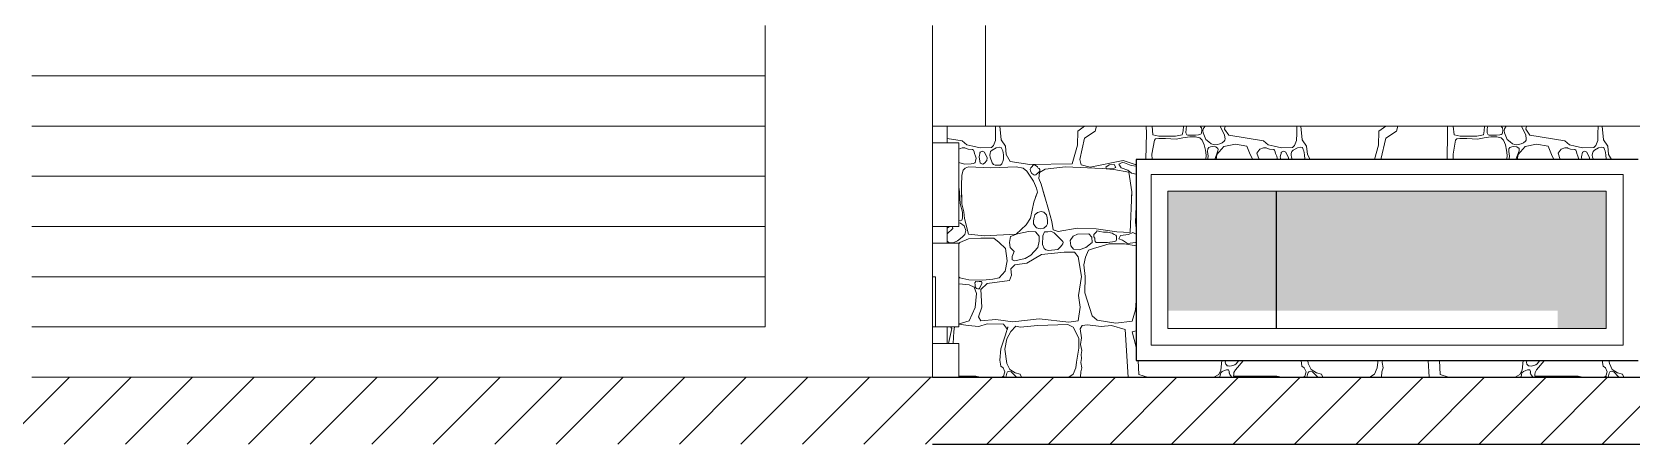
# Model space of a CAD drawing. Header units: feet. Extents: x -10410 to 374725, y -46422 to 88923.
# Drawn here: x 353113 to 357891, y -1250 to -19 of the extents above; entities that cross this region are included whole.
import ezdxf

# ---------------------------------------------------------------- set-up
doc = ezdxf.new("R2010")
doc.units = ezdxf.units.FT
doc.header["$MEASUREMENT"] = 0
for name, color, linetype, lineweight, true_color in [('2D - Общий_Ном._пера__118', 7, 'Continuous', 5, 0x573938), ('Конструктив - Стены Несущие_Ном._пера__161', 7, 'Continuous', 15, 0x6a6a6a), ('Конструктив - Стены Несущие_Ном._пера__87', 7, 'Continuous', 25, 0x6a6a6a), ('Местность - Рельеф_Ном._пера__93', 7, 'Continuous', 25, 0xa2a233)]:
    doc.layers.add(name, color=color, linetype=linetype, lineweight=lineweight, true_color=true_color)
for name, color, linetype, lineweight in [('Интерьер - Мебель_Ном._пера__7', 7, 'Continuous', 20), ('Конструктив - Перекрытия_Ном._пера__1', 7, 'Continuous', 20), ('Конструктив - Перекрытия_Ном._пера__7', 7, 'Continuous', 20), ('Конструктив - Стены Несущие_Ном._пера__120', 7, 'Continuous', 5)]:
    doc.layers.add(name, color=color, linetype=linetype, lineweight=lineweight)

# ---------------------------------------------------------------- blocks, each defined once
blk = doc.blocks.new('*X208')
at = {"layer": 'Конструктив - Стены Несущие_Ном._пера__161', "linetype": 'Continuous'}
for p, q in [((355991.3, -342.8), (355991.8, -322.6)), ((355991.8, -322.6), (355992, -300)), ((356004.2, -300), (356008.4, -341.1)), ((356236.3, -357.2), (356237.3, -315.3)), ((356237.3, -315.3), (356258, -300)), ((356289.8, -314.8), (356257.6, -336.3)), ((356293.5, -300), (356289.8, -314.8)), ((356441, -400), (356442.4, -321.7)), ((356442.4, -321.7), (356441.9, -300)), ((356459.4, -300), (356461.7, -326.2)), ((356461.7, -326.2), (356479.9, -330.3)), ((356479.9, -330.3), (356505.4, -330)), ((356505.4, -330), (356529.5, -329.9)), ((356529.5, -329.9), (356549.4, -326.2)), ((356549.4, -326.2), (356552.2, -314.2)), ((356572.2, -331.9), (356551.8, -334.7)), ((356552.2, -314.2), (356553.3, -300)), ((356561, -307.8), (356560.8, -319.9)), ((356560.8, -319.9), (356562.3, -324.1)), ((356562.4, -300), (356561, -307.8)), ((356562.3, -324.1), (356563.3, -326.5)), ((356563.3, -326.5), (356566.3, -327.1)), ((356566.3, -327.1), (356588.9, -327.1)), ((356589.2, -332.2), (356572.2, -331.9)), ((356588.9, -327.1), (356598.2, -326.3)), ((356602.4, -335.1), (356589.2, -332.2)), ((356598.2, -326.3), (356602.6, -325.2)), ((356602.6, -325.2), (356605.8, -322.8)), ((356604.1, -301.9), (356602.8, -300)), ((356606.9, -305), (356604.1, -301.9)), ((356605.8, -322.8), (356607, -320.8)), ((356607.8, -311), (356606.9, -305)), ((356607, -320.8), (356607.8, -311)), ((356612.6, -308.5), (356611.4, -314)), ((356611.4, -314), (356612.3, -320.6)), ((356612.3, -320.6), (356620.6, -339.8)), ((356617.9, -300.4), (356612.6, -308.5)), ((356619.1, -300), (356617.9, -300.4)), ((356676, -327.1), (356663.2, -300)), ((356677.7, -338), (356676, -327.1)), ((356678.2, -300), (356676.4, -309.1)), ((356676.4, -309.1), (356688.5, -326.9)), ((356688.5, -326.9), (356792.5, -344.6)), ((356891.3, -342.8), (356891.8, -322.6)), ((356891.8, -322.6), (356892, -300)), ((356904.2, -300), (356908.4, -341.1)), ((357136.3, -357.2), (357137.3, -315.3)), ((357137.3, -315.3), (357158, -300)), ((357189.8, -314.8), (357157.6, -336.3)), ((357193.5, -300), (357189.8, -314.8)), ((357341, -400), (357342.4, -321.7)), ((357342.4, -321.7), (357341.9, -300)), ((357359.4, -300), (357361.7, -326.2)), ((357361.7, -326.2), (357379.9, -330.3)), ((357379.9, -330.3), (357405.4, -330)), ((357405.4, -330), (357429.5, -329.9)), ((357429.5, -329.9), (357449.4, -326.2)), ((357449.4, -326.2), (357452.2, -314.2)), ((357472.2, -331.9), (357451.8, -334.7)), ((357452.2, -314.2), (357453.3, -300)), ((357461, -307.8), (357460.8, -319.9)), ((357460.8, -319.9), (357462.3, -324.1)), ((357462.4, -300), (357461, -307.8)), ((357462.3, -324.1), (357463.3, -326.5)), ((357463.3, -326.5), (357466.3, -327.1)), ((357466.3, -327.1), (357488.9, -327.1)), ((357489.2, -332.2), (357472.2, -331.9)), ((357488.9, -327.1), (357498.2, -326.3)), ((357502.4, -335.1), (357489.2, -332.2)), ((357498.2, -326.3), (357502.6, -325.2)), ((357502.6, -325.2), (357505.8, -322.8)), ((357504.1, -301.9), (357502.8, -300)), ((357506.9, -305), (357504.1, -301.9)), ((357505.8, -322.8), (357507, -320.8)), ((357507.8, -311), (357506.9, -305)), ((357507, -320.8), (357507.8, -311)), ((357512.6, -308.5), (357511.4, -314)), ((357511.4, -314), (357512.3, -320.6)), ((357512.3, -320.6), (357520.6, -339.8)), ((357517.9, -300.4), (357512.6, -308.5)), ((357519.1, -300), (357517.9, -300.4)), ((357576, -327.1), (357563.2, -300)), ((357577.7, -338), (357576, -327.1)), ((357578.2, -300), (357576.4, -309.1)), ((357576.4, -309.1), (357588.5, -326.9)), ((357588.5, -326.9), (357692.5, -344.6)), ((357791.3, -342.8), (357791.8, -322.6)), ((357791.8, -322.6), (357792, -300)), ((357804.2, -300), (357808.4, -341.1)), ((355847.1, -336.9), (355892.5, -344.6)), ((355892.4, -365.4), (355882.1, -369)), ((355900.4, -364.8), (355892.4, -365.4)), ((355892.5, -344.6), (355906.3, -355.6)), ((355902.2, -365.6), (355900.4, -364.8)), ((355910.1, -369), (355902.2, -365.6)), ((355906.3, -355.6), (355924.1, -359.7)), ((355923, -370.5), (355910.1, -369)), ((355925.5, -371.8), (355923, -370.5)), ((355924.1, -359.7), (355946.1, -364.7)), ((355927.8, -377.2), (355925.5, -371.8)), ((355928.7, -381.9), (355927.8, -377.2)), ((355931.8, -390), (355928.7, -381.9)), ((355945.8, -378.5), (355942.6, -391.6)), ((355951.9, -375.2), (355945.8, -378.5)), ((355946.1, -364.7), (355979.2, -363.6)), ((355958.9, -378.5), (355951.9, -375.2)), ((355966.8, -395.3), (355958.9, -378.5)), ((355975.6, -381.9), (355974.8, -387.2)), ((355977.1, -376.5), (355975.6, -381.9)), ((355981.2, -372.3), (355977.1, -376.5)), ((355979.2, -363.6), (355985.3, -358.5)), ((355993.9, -364.8), (355981.2, -372.3)), ((355985.3, -358.5), (355991.3, -342.8)), ((356002.7, -362.8), (355993.9, -364.8)), ((356008.9, -363.7), (356002.7, -362.8)), ((356008.4, -341.1), (356021.3, -360.1)), ((356011.4, -369.8), (356008.9, -363.7)), ((356013.2, -374.4), (356011.4, -369.8)), ((356015.3, -385.7), (356013.2, -374.4)), ((356021.3, -360.1), (356023.8, -385.1)), ((356220.7, -412.6), (356236.3, -357.2)), ((356257.6, -336.3), (356243.5, -399.5)), ((356466.4, -342), (356459.1, -383.8)), ((356470.2, -337.8), (356466.4, -342)), ((356479.2, -337.4), (356470.2, -337.8)), ((356500, -337.1), (356479.2, -337.4)), ((356531.8, -339.1), (356500, -337.1)), ((356551.8, -334.7), (356531.8, -339.1)), ((356609.6, -342), (356602.4, -335.1)), ((356615.4, -355.6), (356609.6, -342)), ((356618.8, -371.6), (356615.4, -355.6)), ((356620.7, -386.8), (356618.8, -371.6)), ((356620.6, -339.8), (356629.5, -347.4)), ((356625.9, -368.3), (356625.2, -376)), ((356625.2, -376), (356627.5, -390)), ((356629, -364), (356625.9, -368.3)), ((356634.3, -361.9), (356629, -364)), ((356629.5, -347.4), (356636.4, -352.8)), ((356639, -361.2), (356634.3, -361.9)), ((356636.4, -352.8), (356643.2, -355.4)), ((356649.6, -362.4), (356639, -361.2)), ((356643.2, -355.4), (356647.4, -355.7)), ((356646.8, -400), (356656.3, -373.9)), ((356647.4, -355.7), (356654.6, -355.1)), ((356656.4, -366.9), (356649.6, -362.4)), ((356673.9, -360.9), (356653.3, -385.1)), ((356654.6, -355.1), (356662.2, -353.3)), ((356656.3, -373.9), (356656.7, -369.7)), ((356656.7, -369.7), (356656.4, -366.9)), ((356662.2, -353.3), (356669.4, -350.2)), ((356669.4, -350.2), (356675.4, -345.3)), ((356708.6, -354.4), (356673.9, -360.9)), ((356675.4, -345.3), (356677.1, -342.6)), ((356677.1, -342.6), (356677.7, -338)), ((356742.7, -359.9), (356708.6, -354.4)), ((356752.9, -385.1), (356742.7, -359.9)), ((356781.9, -369), (356772.7, -380.7)), ((356772.7, -380.7), (356779.1, -400)), ((356792.4, -365.4), (356781.9, -369)), ((356800.4, -364.8), (356792.4, -365.4)), ((356792.5, -344.6), (356806.3, -355.6)), ((356802.2, -365.6), (356800.4, -364.8)), ((356810.1, -369), (356802.2, -365.6)), ((356806.3, -355.6), (356824.1, -359.7)), ((356823, -370.5), (356810.1, -369)), ((356825.5, -371.8), (356823, -370.5)), ((356824.1, -359.7), (356846.1, -364.7)), ((356827.8, -377.2), (356825.5, -371.8)), ((356828.7, -381.9), (356827.8, -377.2)), ((356831.8, -390), (356828.7, -381.9)), ((356845.8, -378.5), (356842.6, -391.6)), ((356851.9, -375.2), (356845.8, -378.5)), ((356846.1, -364.7), (356879.2, -363.6)), ((356858.9, -378.5), (356851.9, -375.2)), ((356866.8, -395.3), (356858.9, -378.5)), ((356875.6, -381.9), (356874.8, -387.2)), ((356877.1, -376.5), (356875.6, -381.9)), ((356881.2, -372.3), (356877.1, -376.5)), ((356879.2, -363.6), (356885.3, -358.5)), ((356893.9, -364.8), (356881.2, -372.3)), ((356885.3, -358.5), (356891.3, -342.8)), ((356902.7, -362.8), (356893.9, -364.8)), ((356908.9, -363.7), (356902.7, -362.8)), ((356908.4, -341.1), (356921.3, -360.1)), ((356911.4, -369.8), (356908.9, -363.7)), ((356913.2, -374.4), (356911.4, -369.8)), ((356915.3, -385.7), (356913.2, -374.4)), ((356921.3, -360.1), (356923.8, -385.1)), ((357124.2, -400), (357136.3, -357.2)), ((357157.6, -336.3), (357143.5, -399.5)), ((357366.4, -342), (357359.1, -383.8)), ((357370.2, -337.8), (357366.4, -342)), ((357379.2, -337.4), (357370.2, -337.8)), ((357400, -337.1), (357379.2, -337.4)), ((357431.8, -339.1), (357400, -337.1)), ((357451.8, -334.7), (357431.8, -339.1)), ((357509.6, -342), (357502.4, -335.1)), ((357515.4, -355.6), (357509.6, -342)), ((357518.8, -371.6), (357515.4, -355.6)), ((357520.7, -386.8), (357518.8, -371.6)), ((357520.6, -339.8), (357529.5, -347.4)), ((357525.9, -368.3), (357525.2, -376)), ((357525.2, -376), (357527.5, -390)), ((357529, -364), (357525.9, -368.3)), ((357534.3, -361.9), (357529, -364)), ((357529.5, -347.4), (357536.4, -352.8)), ((357539, -361.2), (357534.3, -361.9)), ((357536.4, -352.8), (357543.2, -355.4)), ((357549.6, -362.4), (357539, -361.2)), ((357543.2, -355.4), (357547.4, -355.7)), ((357546.8, -400), (357556.3, -373.9)), ((357547.4, -355.7), (357554.6, -355.1)), ((357556.4, -366.9), (357549.6, -362.4)), ((357573.9, -360.9), (357553.3, -385.1)), ((357554.6, -355.1), (357562.2, -353.3)), ((357556.3, -373.9), (357556.7, -369.7)), ((357556.7, -369.7), (357556.4, -366.9)), ((357562.2, -353.3), (357569.4, -350.2)), ((357569.4, -350.2), (357575.4, -345.3)), ((357608.6, -354.4), (357573.9, -360.9)), ((357575.4, -345.3), (357577.1, -342.6)), ((357577.1, -342.6), (357577.7, -338)), ((357642.7, -359.9), (357608.6, -354.4)), ((357652.9, -385.1), (357642.7, -359.9)), ((357681.9, -369), (357672.7, -380.7)), ((357672.7, -380.7), (357679.1, -400)), ((357692.4, -365.4), (357681.9, -369)), ((357700.4, -364.8), (357692.4, -365.4)), ((357692.5, -344.6), (357706.3, -355.6)), ((357702.2, -365.6), (357700.4, -364.8)), ((357710.1, -369), (357702.2, -365.6)), ((357706.3, -355.6), (357724.1, -359.7)), ((357723, -370.5), (357710.1, -369)), ((357725.5, -371.8), (357723, -370.5)), ((357724.1, -359.7), (357746.1, -364.7)), ((357727.8, -377.2), (357725.5, -371.8)), ((357728.7, -381.9), (357727.8, -377.2)), ((357731.8, -390), (357728.7, -381.9)), ((357745.8, -378.5), (357742.6, -391.6)), ((357751.9, -375.2), (357745.8, -378.5)), ((357746.1, -364.7), (357779.2, -363.6)), ((357758.9, -378.5), (357751.9, -375.2)), ((357766.8, -395.3), (357758.9, -378.5)), ((357775.6, -381.9), (357774.8, -387.2)), ((357777.1, -376.5), (357775.6, -381.9)), ((357781.2, -372.3), (357777.1, -376.5)), ((357779.2, -363.6), (357785.3, -358.5)), ((357793.9, -364.8), (357781.2, -372.3)), ((357785.3, -358.5), (357791.3, -342.8)), ((357802.7, -362.8), (357793.9, -364.8)), ((357808.9, -363.7), (357802.7, -362.8)), ((357808.4, -341.1), (357821.3, -360.1)), ((357811.4, -369.8), (357808.9, -363.7)), ((357813.2, -374.4), (357811.4, -369.8)), ((357815.3, -385.7), (357813.2, -374.4)), ((357821.3, -360.1), (357823.8, -385.1)), ((355882.1, -408.5), (355898.7, -414.1)), ((355900.7, -426), (355895.5, -432)), ((355898.7, -414.1), (355919, -412.9)), ((355910.6, -421.5), (355900.7, -426)), ((355978, -425.3), (355910.6, -421.5)), ((355919, -412.9), (355926.2, -411.6)), ((355926.2, -411.6), (355929.6, -410.3)), ((355929.6, -410.3), (355930.7, -408.4)), ((355930.7, -408.4), (355932.1, -404.4)), ((355933.4, -396), (355931.8, -390)), ((355932.1, -404.4), (355933.4, -396)), ((355942.6, -391.6), (355945.8, -410.7)), ((355945.8, -410.7), (355953.6, -413.9)), ((355953.6, -413.9), (355958.9, -410.7)), ((355958.9, -410.7), (355965.6, -403.2)), ((355965.6, -403.2), (355966.8, -395.3)), ((355974.8, -387.2), (355975.7, -393.1)), ((355975.7, -393.1), (355981.2, -409.4)), ((356053.4, -421.5), (355978, -425.3)), ((355981.2, -409.4), (355985.8, -414.4)), ((355985.8, -414.4), (355991.1, -417.2)), ((355991.1, -417.2), (355998.5, -417.3)), ((355998.5, -417.3), (356006.7, -417.1)), ((356006.7, -417.1), (356008.4, -415.1)), ((356008.4, -415.1), (356010.2, -412.7)), ((356010.2, -412.7), (356011.4, -409.4)), ((356011.4, -409.4), (356013.6, -405.6)), ((356013.6, -405.6), (356015.9, -399)), ((356015.9, -399), (356015.3, -385.7)), ((356023.8, -385.1), (356035.4, -405.5)), ((356035.4, -405.5), (356094.6, -414.6)), ((356074.1, -426), (356053.4, -421.5)), ((356085.5, -434.9), (356074.1, -426)), ((356094.6, -414.6), (356220.7, -412.6)), ((356097, -425.2), (356094.9, -428.5)), ((356094.9, -428.5), (356096, -434.7)), ((356100.6, -421.5), (356097, -425.2)), ((356103.9, -417.3), (356100.6, -421.5)), ((356107.1, -416), (356103.9, -417.3)), ((356110.2, -416.6), (356107.1, -416)), ((356116.7, -421.5), (356110.2, -416.6)), ((356119.4, -425.5), (356116.7, -421.5)), ((356122.4, -427), (356119.4, -425.5)), ((356124.3, -430.2), (356122.4, -427)), ((356139.7, -428.7), (356123.1, -438.6)), ((356200.9, -421.5), (356139.7, -428.7)), ((356310.1, -427), (356200.9, -421.5)), ((356243.5, -399.5), (356247.2, -415.6)), ((356247.2, -415.6), (356274.4, -423)), ((356274.4, -423), (356373.5, -403.2)), ((356345, -430.2), (356310.1, -427)), ((356321.7, -423.3), (356330.8, -415.9)), ((356323.2, -426.5), (356321.7, -423.3)), ((356341.1, -428), (356323.2, -426.5)), ((356330.8, -415.9), (356346.7, -415.3)), ((356350.8, -424.1), (356341.1, -428)), ((356346.7, -415.3), (356350.8, -424.1)), ((356372.6, -408), (356360.5, -414.1)), ((356360.5, -414.1), (356367.6, -425.3)), ((356367.6, -425.3), (356387.3, -431.8)), ((356397.3, -417.4), (356372.6, -408)), ((356373.5, -403.2), (356409.2, -415.1)), ((356411.8, -419.4), (356397.3, -417.4)), ((356409.2, -415.1), (356411.8, -415.2)), ((356459.1, -383.8), (356459.4, -400)), ((356619.8, -400), (356620.7, -386.8)), ((356626.4, -397.4), (356625.9, -400)), ((356627.5, -390), (356626.4, -397.4)), ((356653.3, -385.1), (356650.6, -400)), ((356760.2, -400), (356752.9, -385.1)), ((356833.4, -396), (356831.8, -390)), ((356832.8, -400), (356833.4, -396)), ((356842.6, -391.6), (356844, -400)), ((356866.1, -400), (356866.8, -395.3)), ((356874.8, -387.2), (356875.7, -393.1)), ((356875.7, -393.1), (356878.1, -400)), ((356915.9, -399), (356915.3, -385.7)), ((356915.5, -400), (356915.9, -399)), ((356923.8, -385.1), (356932.3, -400)), ((357143.5, -399.5), (357143.6, -400)), ((357359.1, -383.8), (357359.4, -400)), ((357519.8, -400), (357520.7, -386.8)), ((357526.4, -397.4), (357525.9, -400)), ((357527.5, -390), (357526.4, -397.4)), ((357553.3, -385.1), (357550.6, -400)), ((357660.2, -400), (357652.9, -385.1)), ((357733.4, -396), (357731.8, -390)), ((357732.8, -400), (357733.4, -396)), ((357742.6, -391.6), (357744, -400)), ((357766.1, -400), (357766.8, -395.3)), ((357774.8, -387.2), (357775.7, -393.1)), ((357775.7, -393.1), (357778.1, -400)), ((357815.9, -399), (357815.3, -385.7)), ((357815.5, -400), (357815.9, -399)), ((357823.8, -385.1), (357832.3, -400)), ((355891.3, -446.8), (355889.6, -478)), ((355895.5, -432), (355891.3, -446.8)), ((356105, -464.9), (356085.5, -434.9)), ((356096, -434.7), (356100.6, -441.4)), ((356100.6, -441.4), (356106.2, -445.8)), ((356113.7, -485.2), (356105, -464.9)), ((356106.2, -445.8), (356109, -446.6)), ((356109, -446.6), (356111.9, -445.7)), ((356111.9, -445.7), (356114, -443.6)), ((356114, -443.6), (356116.7, -441.4)), ((356116.7, -441.4), (356123.7, -434.5)), ((356123.1, -438.6), (356121.4, -456.2)), ((356121.4, -456.2), (356128.4, -473.8)), ((356123.7, -434.5), (356124.3, -430.2)), ((356128.4, -473.8), (356149.9, -549.6)), ((356389.8, -438.1), (356345, -430.2)), ((356387.3, -431.8), (356397.6, -440.6)), ((356398.8, -496.4), (356389.8, -438.1)), ((356397.6, -440.6), (356411.8, -443.5)), ((355882.9, -486.2), (355882.1, -484.4)), ((355886, -531.6), (355882.9, -486.2)), ((355889.6, -478), (355890.8, -532.3)), ((356105.8, -527.6), (356117.2, -497.1)), ((356117.2, -497.1), (356113.7, -485.2)), ((356394.1, -618), (356398.8, -496.4)), ((355892.8, -557.7), (355886, -531.6)), ((355890.8, -532.3), (355897.5, -556)), ((355892.7, -575.1), (355892.8, -557.7)), ((355897.5, -556), (355898.7, -576.6)), ((356096.4, -575.1), (356105.8, -527.6)), ((356108.9, -565.3), (356106.1, -577)), ((356117.6, -558.1), (356108.9, -565.3)), ((356127.9, -555.2), (356117.6, -558.1)), ((356136.1, -557.7), (356127.9, -555.2)), ((356144.1, -565.3), (356136.1, -557.7)), ((356146.4, -573.9), (356144.1, -565.3)), ((356149.9, -549.6), (356160.3, -585.3)), ((356411.8, -540), (356409.5, -587.1)), ((355847.1, -605.2), (355852.9, -601.1)), ((355864.4, -606.3), (355847.1, -621.7)), ((355852.9, -601.1), (355853.2, -600)), ((355863.4, -600), (355863, -601.4)), ((355863, -601.4), (355864.4, -606.3)), ((355882.1, -582.2), (355885.9, -583.3)), ((355886.6, -589.8), (355882.1, -589.1)), ((355885.9, -583.3), (355891, -580.7)), ((355897.7, -598.1), (355886.6, -589.8)), ((355891, -580.7), (355892.7, -575.1)), ((355903, -612.1), (355897.7, -598.1)), ((355898.7, -576.6), (355910.6, -622.9)), ((355900.2, -624.2), (355903, -612.1)), ((356053.4, -622.9), (356083, -595.2)), ((356090.4, -614.7), (356057.5, -621.7)), ((356083, -595.2), (356096.4, -575.1)), ((356111.5, -616.5), (356090.4, -614.7)), ((356104.9, -584.2), (356104.8, -591.7)), ((356104.8, -591.7), (356108.9, -598.4)), ((356106.1, -577), (356104.9, -584.2)), ((356108.9, -598.4), (356114.1, -604)), ((356122.6, -629.4), (356111.5, -616.5)), ((356114.1, -604), (356125.2, -606.8)), ((356125.2, -606.8), (356135.9, -604.7)), ((356138.2, -615.7), (356132.7, -628.1)), ((356135.9, -604.7), (356144.1, -598.4)), ((356147.9, -616.1), (356138.2, -615.7)), ((356144.1, -598.4), (356146.7, -592.2)), ((356146.7, -583.2), (356146.4, -573.9)), ((356146.7, -592.2), (356146.7, -583.2)), ((356156.6, -613.8), (356147.9, -616.1)), ((356167, -618.9), (356156.6, -613.8)), ((356160.3, -585.3), (356163.7, -609.8)), ((356163.7, -609.8), (356179.3, -615)), ((356192.7, -644.7), (356167, -618.9)), ((356179.3, -615), (356235.8, -604.6)), ((356235.8, -604.6), (356292, -606.6)), ((356292, -616.7), (356285.1, -623.9)), ((356292, -606.6), (356354.2, -616)), ((356295.6, -613.3), (356292, -616.7)), ((356303.4, -615.2), (356295.6, -613.3)), ((356314.1, -616.9), (356303.4, -615.2)), ((356326.2, -616.7), (356314.1, -616.9)), ((356339.9, -620.3), (356326.2, -616.7)), ((356345.8, -623.6), (356339.9, -620.3)), ((356354.2, -616), (356394.1, -618)), ((356389.5, -623.6), (356402.5, -618.2)), ((356402.5, -618.2), (356411.8, -622.9)), ((356409.5, -587.1), (356411.8, -605.5)), ((355847.1, -643.2), (355847.3, -643.6)), ((355847.3, -643.6), (355853.3, -649.3)), ((355853.3, -649.3), (355867, -648.2)), ((355867, -648.2), (355877.6, -643.3)), ((355877.6, -643.3), (355892.2, -632)), ((355885.3, -648.2), (355882.1, -651.9)), ((355910.6, -636.5), (355885.3, -648.2)), ((355892.2, -632), (355900.2, -624.2)), ((355910.6, -622.9), (355957.9, -627.9)), ((355948.2, -634.6), (355910.6, -636.5)), ((355986.9, -634.8), (355948.2, -634.6)), ((355957.9, -627.9), (356053.4, -622.9)), ((356002.2, -648.2), (355986.9, -634.8)), ((356021.6, -665.5), (356002.2, -648.2)), ((356026.8, -702.4), (356021.6, -665.5)), ((356036.9, -629.8), (356033.2, -647.8)), ((356033.2, -647.8), (356035.2, -662.8)), ((356035.2, -662.8), (356047.6, -674.9)), ((356057.5, -621.7), (356036.9, -629.8)), ((356097.6, -685.3), (356118.1, -662.6)), ((356118.1, -662.6), (356122.4, -644.2)), ((356122.4, -644.2), (356122.6, -629.4)), ((356132.7, -628.1), (356132.3, -653.6)), ((356132.3, -653.6), (356136.8, -666.1)), ((356136.8, -666.1), (356142.5, -670.3)), ((356178.1, -669.1), (356181.9, -664.8)), ((356181.8, -665), (356186, -661.3)), ((356186, -661.3), (356190.2, -655.7)), ((356190.2, -655.7), (356193.1, -651.6)), ((356193.7, -647.3), (356192.7, -644.7)), ((356193.1, -651.6), (356193.7, -647.3)), ((356223.4, -628.6), (356215.1, -642)), ((356215.1, -642), (356216.7, -658.1)), ((356216.7, -658.1), (356224.7, -668.2)), ((356236.3, -623.2), (356223.4, -628.6)), ((356224.7, -668.2), (356241.7, -670)), ((356271, -621.7), (356236.3, -623.2)), ((356241.7, -670), (356261.3, -663.3)), ((356261.3, -663.3), (356280.5, -647.9)), ((356284.6, -666), (356269.2, -670.6)), ((356279.1, -632.3), (356271, -621.7)), ((356280.5, -647.9), (356279.1, -632.3)), ((356308.6, -659.1), (356284.6, -666)), ((356285.1, -623.9), (356285.7, -631)), ((356285.7, -631), (356288.6, -635.2)), ((356288.6, -635.2), (356288.5, -639.5)), ((356288.5, -639.5), (356289, -644.6)), ((356289, -644.6), (356292, -647.9)), ((356292, -647.9), (356326.2, -647.9)), ((356331.4, -652.1), (356308.6, -659.1)), ((356326.2, -647.9), (356348, -645.3)), ((356354.4, -652.1), (356331.4, -652.1)), ((356351.4, -626.4), (356345.8, -623.6)), ((356348, -645.3), (356351.9, -642.6)), ((356353.5, -628.7), (356351.4, -626.4)), ((356351.9, -642.6), (356353, -637.8)), ((356353, -637.8), (356353.5, -633.8)), ((356353.5, -633.8), (356353.5, -628.7)), ((356377.5, -652.1), (356354.4, -652.1)), ((356360.6, -637), (356365.3, -627.2)), ((356371, -641.3), (356360.6, -637)), ((356365.3, -627.2), (356389.5, -623.6)), ((356386.2, -650.7), (356371, -641.3)), ((356411.8, -657.8), (356377.5, -652.1)), ((356410.4, -647.8), (356386.2, -650.7)), ((356411.8, -646.9), (356410.4, -647.8)), ((356020.1, -733.9), (356026.8, -702.4)), ((356049.6, -714.3), (356037.9, -726.2)), ((356047.6, -674.9), (356041.4, -689.5)), ((356041.4, -689.5), (356041.6, -699.9)), ((356041.6, -699.9), (356049.6, -702.2)), ((356049.6, -702.2), (356079.8, -695.5)), ((356085.7, -710.1), (356049.6, -714.3)), ((356079.8, -695.5), (356097.6, -685.3)), ((356129.1, -683.8), (356085.7, -710.1)), ((356196.4, -676.4), (356129.1, -683.8)), ((356142.5, -670.3), (356150.4, -671.7)), ((356150.4, -671.7), (356178.1, -669.1)), ((356227.4, -676.9), (356196.4, -676.4)), ((356238.8, -690.7), (356227.4, -676.9)), ((356248.4, -749.7), (356238.8, -690.7)), ((356260.2, -692.1), (356255.6, -714.7)), ((356255.6, -714.7), (356259.5, -749.6)), ((356269.2, -670.6), (356260.2, -692.1)), ((355882.1, -750.7), (355885.3, -753.2)), ((355885.3, -753.2), (355912.3, -759.6)), ((355912.3, -759.6), (355954.2, -760.9)), ((355942.9, -764), (355937.8, -765)), ((355947, -764.1), (355942.9, -764)), ((355948.3, -764.6), (355947, -764.1)), ((355954.2, -760.9), (355983.7, -757.4)), ((356033.9, -761.1), (355967.1, -770.3)), ((355983.7, -757.4), (356002.2, -753.2)), ((356002.2, -753.2), (356020.1, -733.9)), ((356039.6, -745.5), (356033.9, -761.1)), ((356037.9, -726.2), (356039.6, -745.5)), ((356239.8, -806.2), (356248.4, -749.7)), ((356259.5, -749.6), (356258.6, -798)), ((355882.1, -771.2), (355882.9, -771)), ((355882.9, -771), (355913.3, -774.7)), ((355913.3, -774.7), (355927.9, -781.4)), ((355927.9, -781.4), (355934.4, -800.5)), ((355932.5, -764.6), (355930.1, -768)), ((355930.1, -768), (355930.4, -774.7)), ((355930.4, -774.7), (355930.9, -779.9)), ((355930.9, -779.9), (355932.5, -783.6)), ((355934.4, -800.5), (355931.2, -842.1)), ((355937.8, -765), (355932.5, -764.6)), ((355932.5, -783.6), (355935.1, -785.5)), ((355935.1, -785.5), (355939.2, -786.4)), ((355939.2, -786.4), (355943, -785.9)), ((355943, -785.9), (355945.2, -783.6)), ((355945.2, -783.6), (355951, -770.7)), ((355967.1, -770.3), (355948.2, -788.6)), ((355948.2, -788.6), (355950.5, -841.6)), ((355950.3, -764.9), (355948.3, -764.6)), ((355950.9, -767.3), (355950.3, -764.9)), ((355951, -770.7), (355950.9, -767.3)), ((356245, -841.6), (356239.8, -806.2)), ((356258.6, -798), (356280.1, -866.6)), ((355931.2, -842.1), (355913.3, -881.5)), ((355950.5, -841.6), (355940.6, -869.8)), ((356238.8, -881.5), (356245, -841.6)), ((356400.3, -883.1), (356409.7, -849)), ((356409.7, -849), (356411.8, -822.3)), ((355851.5, -950), (355861.2, -904.8)), ((355861.2, -904.8), (355856.7, -900)), ((355868.9, -900), (355866.8, -914.2)), ((355883.4, -891.4), (355882.1, -891.3)), ((355910.1, -896.1), (355882.1, -892.4)), ((355913.3, -881.5), (355883.4, -891.4)), ((355941.8, -899.1), (355910.1, -896.1)), ((355940.6, -869.8), (355948.2, -881.5)), ((355966.6, -891.4), (355941.8, -899.1)), ((355948.2, -881.5), (355992.6, -878.3)), ((356015.6, -892.1), (355966.6, -891.4)), ((355992.6, -878.3), (356043.6, -884.7)), ((356027.8, -907.7), (356015.6, -892.1)), ((356021.3, -923.8), (356028, -899.8)), ((356028, -899.8), (356027.8, -907.7)), ((356052, -897.6), (356037.7, -913.9)), ((356043.6, -884.7), (356121.9, -875.8)), ((356065.4, -901.3), (356052, -897.6)), ((356117.7, -895.6), (356065.4, -901.3)), ((356207.3, -893.4), (356117.7, -895.6)), ((356121.9, -875.8), (356210.5, -886.4)), ((356223.9, -901.3), (356207.3, -893.4)), ((356210.5, -886.4), (356238.8, -881.5)), ((356241, -934), (356223.9, -901.3)), ((356250.9, -895.9), (356244.9, -906.3)), ((356244.9, -906.3), (356248.9, -932.4)), ((356266.5, -894.3), (356250.9, -895.9)), ((356306.9, -898.6), (356266.5, -894.3)), ((356280.1, -866.6), (356295.5, -879.5)), ((356295.5, -879.5), (356351.5, -888.9)), ((356338.6, -896.1), (356306.9, -898.6)), ((356379.1, -908.2), (356338.6, -896.1)), ((356351.5, -888.9), (356400.3, -883.1)), ((355865.3, -949.4), (355864.9, -950)), ((355866.8, -914.2), (355865.3, -949.4)), ((356007.7, -965.9), (356021.3, -923.8)), ((356025.8, -935.5), (356019.1, -966.4)), ((356037.7, -913.9), (356025.8, -935.5)), ((356240.3, -963.7), (356241, -934)), ((356248.9, -932.4), (356245.6, -952.9)), ((356245.6, -952.9), (356249.6, -970.4)), ((356387.7, -1050), (356379.1, -908.2)), ((356400, -914.5), (356411.8, -911.4)), ((356411.8, -960.8), (356400, -914.5)), ((356004.7, -999.9), (356007.7, -965.9)), ((356007.4, -1017.2), (356004.7, -999.9)), ((356019.1, -966.4), (356026, -1009.8)), ((356233.8, -1005.1), (356240.3, -963.7)), ((356248.8, -994.4), (356246.6, -1006.9)), ((356249.6, -970.4), (356247.7, -982.6)), ((356247.7, -982.6), (356248.8, -994.4)), ((356420, -1042), (356418.3, -1000)), ((356668.4, -1000), (356665.2, -1029.8)), ((356680.1, -1000), (356678.2, -1005.8)), ((356731.3, -1001.9), (356708.3, -1028.6)), ((356710.3, -1010.3), (356718.3, -1000)), ((356732.8, -1000), (356731.3, -1001.9)), ((356907.4, -1017.2), (356904.7, -1000)), ((356924.5, -1000), (356926, -1009.8)), ((357133.8, -1005.1), (357134.6, -1000)), ((357147.8, -1000), (357146.6, -1006.9)), ((357287.7, -1050), (357284.7, -1000)), ((357320, -1042), (357318.3, -1000)), ((357568.4, -1000), (357565.2, -1029.8)), ((357580.1, -1000), (357578.2, -1005.8)), ((357631.3, -1001.9), (357608.3, -1028.6)), ((357610.3, -1010.3), (357618.3, -1000)), ((357632.8, -1000), (357631.3, -1001.9)), ((357807.4, -1017.2), (357804.7, -1000)), ((357824.5, -1000), (357826, -1009.8)), ((355882.1, -1047.5), (355932.6, -1047.4)), ((355932.6, -1047.4), (355945.9, -1050)), ((356014.4, -1022.7), (356007.4, -1017.2)), ((356010.4, -1050), (356015.6, -1047.7)), ((356019.6, -1034.1), (356014.4, -1022.7)), ((356015.6, -1047.7), (356019.6, -1034.1)), ((356025.4, -1038.3), (356022.4, -1050)), ((356027.6, -1034.6), (356025.4, -1038.3)), ((356026, -1009.8), (356034.4, -1027.1)), ((356033.6, -1032.4), (356027.6, -1034.6)), ((356038.9, -1034), (356033.6, -1032.4)), ((356034.4, -1027.1), (356050.5, -1037.8)), ((356053.4, -1049.4), (356038.9, -1034)), ((356050.5, -1037.8), (356065.4, -1041.7)), ((356054.3, -1050), (356053.4, -1049.4)), ((356065.4, -1041.7), (356069.4, -1050)), ((356210.5, -1050), (356223.9, -1041.7)), ((356223.9, -1041.7), (356231.8, -1022.4)), ((356231.8, -1022.4), (356233.8, -1005.1)), ((356245.5, -1049.6), (356245.4, -1050)), ((356246.5, -1034.5), (356245.5, -1049.6)), ((356250, -1022.1), (356246.5, -1034.5)), ((356246.6, -1006.9), (356250, -1022.1)), ((356445.5, -1050), (356420, -1042)), ((356658.5, -1042.2), (356644.4, -1050)), ((356665.2, -1029.8), (356658.5, -1042.2)), ((356662.2, -1048.6), (356660.5, -1050)), ((356664.7, -1037.8), (356662.2, -1048.6)), ((356669.3, -1033.4), (356664.7, -1037.8)), ((356676.4, -1030.2), (356669.3, -1033.4)), ((356681.7, -1028), (356676.4, -1030.2)), ((356678.2, -1005.8), (356679.5, -1011.2)), ((356679.5, -1011.2), (356681.6, -1013.3)), ((356681.6, -1013.3), (356683.8, -1016.3)), ((356688.2, -1028.1), (356681.7, -1028)), ((356683.8, -1016.3), (356686.6, -1016.8)), ((356686.6, -1016.8), (356692.2, -1017.8)), ((356690.3, -1033), (356688.2, -1028.1)), ((356690, -1037.8), (356690.3, -1033)), ((356691.7, -1042.7), (356690, -1037.8)), ((356696.9, -1049.7), (356691.7, -1042.7)), ((356692.2, -1017.8), (356696.7, -1016.5)), ((356696.7, -1016.5), (356706.4, -1013.1)), ((356697, -1050), (356696.9, -1049.7)), ((356703.3, -1042.4), (356703.2, -1047.3)), ((356703.2, -1047.3), (356705.8, -1047.7)), ((356703.9, -1036.1), (356703.3, -1042.4)), ((356708.3, -1028.6), (356703.9, -1036.1)), ((356705.8, -1047.7), (356832.6, -1047.4)), ((356706.4, -1013.1), (356710.3, -1010.3)), ((356832.6, -1047.4), (356845.9, -1050)), ((356914.4, -1022.7), (356907.4, -1017.2)), ((356910.4, -1050), (356915.6, -1047.7)), ((356919.6, -1034.1), (356914.4, -1022.7)), ((356915.6, -1047.7), (356919.6, -1034.1)), ((356925.4, -1038.3), (356922.4, -1050)), ((356927.6, -1034.6), (356925.4, -1038.3)), ((356926, -1009.8), (356934.4, -1027.1)), ((356933.6, -1032.4), (356927.6, -1034.6)), ((356938.9, -1034), (356933.6, -1032.4)), ((356934.4, -1027.1), (356950.5, -1037.8)), ((356953.4, -1049.4), (356938.9, -1034)), ((356950.5, -1037.8), (356965.4, -1041.7)), ((356954.3, -1050), (356953.4, -1049.4)), ((356965.4, -1041.7), (356969.4, -1050)), ((357110.5, -1050), (357123.9, -1041.7)), ((357123.9, -1041.7), (357131.8, -1022.4)), ((357131.8, -1022.4), (357133.8, -1005.1)), ((357145.5, -1049.6), (357145.4, -1050)), ((357146.5, -1034.5), (357145.5, -1049.6)), ((357150, -1022.1), (357146.5, -1034.5)), ((357146.6, -1006.9), (357150, -1022.1)), ((357345.5, -1050), (357320, -1042)), ((357558.5, -1042.2), (357544.4, -1050)), ((357565.2, -1029.8), (357558.5, -1042.2)), ((357562.2, -1048.6), (357560.5, -1050)), ((357564.7, -1037.8), (357562.2, -1048.6)), ((357569.3, -1033.4), (357564.7, -1037.8)), ((357576.4, -1030.2), (357569.3, -1033.4)), ((357581.7, -1028), (357576.4, -1030.2)), ((357578.2, -1005.8), (357579.5, -1011.2)), ((357579.5, -1011.2), (357581.6, -1013.3)), ((357581.6, -1013.3), (357583.8, -1016.3)), ((357588.2, -1028.1), (357581.7, -1028)), ((357583.8, -1016.3), (357586.6, -1016.8)), ((357586.6, -1016.8), (357592.2, -1017.8)), ((357590.3, -1033), (357588.2, -1028.1)), ((357590, -1037.8), (357590.3, -1033)), ((357591.7, -1042.7), (357590, -1037.8)), ((357596.9, -1049.7), (357591.7, -1042.7)), ((357592.2, -1017.8), (357596.7, -1016.5)), ((357596.7, -1016.5), (357606.4, -1013.1)), ((357597, -1050), (357596.9, -1049.7)), ((357603.3, -1042.4), (357603.2, -1047.3)), ((357603.2, -1047.3), (357605.8, -1047.7)), ((357603.9, -1036.1), (357603.3, -1042.4)), ((357608.3, -1028.6), (357603.9, -1036.1)), ((357605.8, -1047.7), (357732.6, -1047.4)), ((357606.4, -1013.1), (357610.3, -1010.3)), ((357732.6, -1047.4), (357745.9, -1050)), ((357814.4, -1022.7), (357807.4, -1017.2)), ((357810.4, -1050), (357815.6, -1047.7)), ((357819.6, -1034.1), (357814.4, -1022.7)), ((357815.6, -1047.7), (357819.6, -1034.1)), ((357825.4, -1038.3), (357822.4, -1050)), ((357827.6, -1034.6), (357825.4, -1038.3)), ((357826, -1009.8), (357834.4, -1027.1)), ((357833.6, -1032.4), (357827.6, -1034.6)), ((357838.9, -1034), (357833.6, -1032.4)), ((357834.4, -1027.1), (357850.5, -1037.8)), ((357853.4, -1049.4), (357838.9, -1034)), ((357850.5, -1037.8), (357865.4, -1041.7)), ((357854.3, -1050), (357853.4, -1049.4)), ((357865.4, -1041.7), (357869.4, -1050))]:
    blk.add_line(p, q, dxfattribs=at)
for p in [(355945.8, -378.5), (356845.8, -378.5), (357745.8, -378.5), (355958.9, -410.7), (356116.7, -441.4), (356015.6, -1047.7), (356690, -1037.8), (356915.6, -1047.7), (357590, -1037.8), (357815.6, -1047.7)]:
    blk.add_point(p, dxfattribs=at)
blk = doc.blocks.new('Штриховка_104', base_point=(0, 0))
at = {"layer": 'Конструктив - Стены Несущие_Ном._пера__161', "linetype": 'Continuous'}
blk.add_blockref('*X208', (0, 0), dxfattribs=at)
blk = doc.blocks.new('*X212')
at = {"layer": 'Конструктив - Стены Несущие_Ном._пера__161', "linetype": 'Continuous'}
for p, q in [((355991.3, -342.8), (355991.8, -322.6)), ((355991.8, -322.6), (355992, -300)), ((356004.2, -300), (356008.4, -341.1)), ((356236.3, -357.2), (356237.3, -315.3)), ((356237.3, -315.3), (356258, -300)), ((356289.8, -314.8), (356257.6, -336.3)), ((356293.5, -300), (356289.8, -314.8)), ((356441, -400), (356442.4, -321.7)), ((356442.4, -321.7), (356441.9, -300)), ((356459.4, -300), (356461.7, -326.2)), ((356461.7, -326.2), (356479.9, -330.3)), ((356479.9, -330.3), (356505.4, -330)), ((356505.4, -330), (356529.5, -329.9)), ((356529.5, -329.9), (356549.4, -326.2)), ((356549.4, -326.2), (356552.2, -314.2)), ((356572.2, -331.9), (356551.8, -334.7)), ((356552.2, -314.2), (356553.3, -300)), ((356561, -307.8), (356560.8, -319.9)), ((356560.8, -319.9), (356562.3, -324.1)), ((356562.4, -300), (356561, -307.8)), ((356562.3, -324.1), (356563.3, -326.5)), ((356563.3, -326.5), (356566.3, -327.1)), ((356566.3, -327.1), (356588.9, -327.1)), ((356589.2, -332.2), (356572.2, -331.9)), ((356588.9, -327.1), (356598.2, -326.3)), ((356602.4, -335.1), (356589.2, -332.2)), ((356598.2, -326.3), (356602.6, -325.2)), ((356602.6, -325.2), (356605.8, -322.8)), ((356604.1, -301.9), (356602.8, -300)), ((356606.9, -305), (356604.1, -301.9)), ((356605.8, -322.8), (356607, -320.8)), ((356607.8, -311), (356606.9, -305)), ((356607, -320.8), (356607.8, -311)), ((356612.6, -308.5), (356611.4, -314)), ((356611.4, -314), (356612.3, -320.6)), ((356612.3, -320.6), (356620.6, -339.8)), ((356617.9, -300.4), (356612.6, -308.5)), ((356619.1, -300), (356617.9, -300.4)), ((356676, -327.1), (356663.2, -300)), ((356677.7, -338), (356676, -327.1)), ((356678.2, -300), (356676.4, -309.1)), ((356676.4, -309.1), (356688.5, -326.9)), ((356688.5, -326.9), (356792.5, -344.6)), ((356891.3, -342.8), (356891.8, -322.6)), ((356891.8, -322.6), (356892, -300)), ((356904.2, -300), (356908.4, -341.1)), ((357136.3, -357.2), (357137.3, -315.3)), ((357137.3, -315.3), (357158, -300)), ((357189.8, -314.8), (357157.6, -336.3)), ((357193.5, -300), (357189.8, -314.8)), ((357341, -400), (357342.4, -321.7)), ((357342.4, -321.7), (357341.9, -300)), ((357359.4, -300), (357361.7, -326.2)), ((357361.7, -326.2), (357379.9, -330.3)), ((357379.9, -330.3), (357405.4, -330)), ((357405.4, -330), (357429.5, -329.9)), ((357429.5, -329.9), (357449.4, -326.2)), ((357449.4, -326.2), (357452.2, -314.2)), ((357472.2, -331.9), (357451.8, -334.7)), ((357452.2, -314.2), (357453.3, -300)), ((357461, -307.8), (357460.8, -319.9)), ((357460.8, -319.9), (357462.3, -324.1)), ((357462.4, -300), (357461, -307.8)), ((357462.3, -324.1), (357463.3, -326.5)), ((357463.3, -326.5), (357466.3, -327.1)), ((357466.3, -327.1), (357488.9, -327.1)), ((357489.2, -332.2), (357472.2, -331.9)), ((357488.9, -327.1), (357498.2, -326.3)), ((357502.4, -335.1), (357489.2, -332.2)), ((357498.2, -326.3), (357502.6, -325.2)), ((357502.6, -325.2), (357505.8, -322.8)), ((357504.1, -301.9), (357502.8, -300)), ((357506.9, -305), (357504.1, -301.9)), ((357505.8, -322.8), (357507, -320.8)), ((357507.8, -311), (357506.9, -305)), ((357507, -320.8), (357507.8, -311)), ((357512.6, -308.5), (357511.4, -314)), ((357511.4, -314), (357512.3, -320.6)), ((357512.3, -320.6), (357520.6, -339.8)), ((357517.9, -300.4), (357512.6, -308.5)), ((357519.1, -300), (357517.9, -300.4)), ((357576, -327.1), (357563.2, -300)), ((357577.7, -338), (357576, -327.1)), ((357578.2, -300), (357576.4, -309.1)), ((357576.4, -309.1), (357588.5, -326.9)), ((357588.5, -326.9), (357692.5, -344.6)), ((357791.3, -342.8), (357791.8, -322.6)), ((357791.8, -322.6), (357792, -300)), ((357804.2, -300), (357808.4, -341.1)), ((355847.1, -336.9), (355892.5, -344.6)), ((355892.4, -365.4), (355882.1, -369)), ((355900.4, -364.8), (355892.4, -365.4)), ((355892.5, -344.6), (355906.3, -355.6)), ((355902.2, -365.6), (355900.4, -364.8)), ((355910.1, -369), (355902.2, -365.6)), ((355906.3, -355.6), (355924.1, -359.7)), ((355923, -370.5), (355910.1, -369)), ((355925.5, -371.8), (355923, -370.5)), ((355924.1, -359.7), (355946.1, -364.7)), ((355927.8, -377.2), (355925.5, -371.8)), ((355928.7, -381.9), (355927.8, -377.2)), ((355931.8, -390), (355928.7, -381.9)), ((355945.8, -378.5), (355942.6, -391.6)), ((355951.9, -375.2), (355945.8, -378.5)), ((355946.1, -364.7), (355979.2, -363.6)), ((355958.9, -378.5), (355951.9, -375.2)), ((355966.8, -395.3), (355958.9, -378.5)), ((355975.6, -381.9), (355974.8, -387.2)), ((355977.1, -376.5), (355975.6, -381.9)), ((355981.2, -372.3), (355977.1, -376.5)), ((355979.2, -363.6), (355985.3, -358.5)), ((355993.9, -364.8), (355981.2, -372.3)), ((355985.3, -358.5), (355991.3, -342.8)), ((356002.7, -362.8), (355993.9, -364.8)), ((356008.9, -363.7), (356002.7, -362.8)), ((356008.4, -341.1), (356021.3, -360.1)), ((356011.4, -369.8), (356008.9, -363.7)), ((356013.2, -374.4), (356011.4, -369.8)), ((356015.3, -385.7), (356013.2, -374.4)), ((356021.3, -360.1), (356023.8, -385.1)), ((356220.7, -412.6), (356236.3, -357.2)), ((356257.6, -336.3), (356243.5, -399.5)), ((356466.4, -342), (356459.1, -383.8)), ((356470.2, -337.8), (356466.4, -342)), ((356479.2, -337.4), (356470.2, -337.8)), ((356500, -337.1), (356479.2, -337.4)), ((356531.8, -339.1), (356500, -337.1)), ((356551.8, -334.7), (356531.8, -339.1)), ((356609.6, -342), (356602.4, -335.1)), ((356615.4, -355.6), (356609.6, -342)), ((356618.8, -371.6), (356615.4, -355.6)), ((356620.7, -386.8), (356618.8, -371.6)), ((356620.6, -339.8), (356629.5, -347.4)), ((356625.9, -368.3), (356625.2, -376)), ((356625.2, -376), (356627.5, -390)), ((356629, -364), (356625.9, -368.3)), ((356634.3, -361.9), (356629, -364)), ((356629.5, -347.4), (356636.4, -352.8)), ((356639, -361.2), (356634.3, -361.9)), ((356636.4, -352.8), (356643.2, -355.4)), ((356649.6, -362.4), (356639, -361.2)), ((356643.2, -355.4), (356647.4, -355.7)), ((356646.8, -400), (356656.3, -373.9)), ((356647.4, -355.7), (356654.6, -355.1)), ((356656.4, -366.9), (356649.6, -362.4)), ((356673.9, -360.9), (356653.3, -385.1)), ((356654.6, -355.1), (356662.2, -353.3)), ((356656.3, -373.9), (356656.7, -369.7)), ((356656.7, -369.7), (356656.4, -366.9)), ((356662.2, -353.3), (356669.4, -350.2)), ((356669.4, -350.2), (356675.4, -345.3)), ((356708.6, -354.4), (356673.9, -360.9)), ((356675.4, -345.3), (356677.1, -342.6)), ((356677.1, -342.6), (356677.7, -338)), ((356742.7, -359.9), (356708.6, -354.4)), ((356752.9, -385.1), (356742.7, -359.9)), ((356781.9, -369), (356772.7, -380.7)), ((356772.7, -380.7), (356779.1, -400)), ((356792.4, -365.4), (356781.9, -369)), ((356800.4, -364.8), (356792.4, -365.4)), ((356792.5, -344.6), (356806.3, -355.6)), ((356802.2, -365.6), (356800.4, -364.8)), ((356810.1, -369), (356802.2, -365.6)), ((356806.3, -355.6), (356824.1, -359.7)), ((356823, -370.5), (356810.1, -369)), ((356825.5, -371.8), (356823, -370.5)), ((356824.1, -359.7), (356846.1, -364.7)), ((356827.8, -377.2), (356825.5, -371.8)), ((356828.7, -381.9), (356827.8, -377.2)), ((356831.8, -390), (356828.7, -381.9)), ((356845.8, -378.5), (356842.6, -391.6)), ((356851.9, -375.2), (356845.8, -378.5)), ((356846.1, -364.7), (356879.2, -363.6)), ((356858.9, -378.5), (356851.9, -375.2)), ((356866.8, -395.3), (356858.9, -378.5)), ((356875.6, -381.9), (356874.8, -387.2)), ((356877.1, -376.5), (356875.6, -381.9)), ((356881.2, -372.3), (356877.1, -376.5)), ((356879.2, -363.6), (356885.3, -358.5)), ((356893.9, -364.8), (356881.2, -372.3)), ((356885.3, -358.5), (356891.3, -342.8)), ((356902.7, -362.8), (356893.9, -364.8)), ((356908.9, -363.7), (356902.7, -362.8)), ((356908.4, -341.1), (356921.3, -360.1)), ((356911.4, -369.8), (356908.9, -363.7)), ((356913.2, -374.4), (356911.4, -369.8)), ((356915.3, -385.7), (356913.2, -374.4)), ((356921.3, -360.1), (356923.8, -385.1)), ((357124.2, -400), (357136.3, -357.2)), ((357157.6, -336.3), (357143.5, -399.5)), ((357366.4, -342), (357359.1, -383.8)), ((357370.2, -337.8), (357366.4, -342)), ((357379.2, -337.4), (357370.2, -337.8)), ((357400, -337.1), (357379.2, -337.4)), ((357431.8, -339.1), (357400, -337.1)), ((357451.8, -334.7), (357431.8, -339.1)), ((357509.6, -342), (357502.4, -335.1)), ((357515.4, -355.6), (357509.6, -342)), ((357518.8, -371.6), (357515.4, -355.6)), ((357520.7, -386.8), (357518.8, -371.6)), ((357520.6, -339.8), (357529.5, -347.4)), ((357525.9, -368.3), (357525.2, -376)), ((357525.2, -376), (357527.5, -390)), ((357529, -364), (357525.9, -368.3)), ((357534.3, -361.9), (357529, -364)), ((357529.5, -347.4), (357536.4, -352.8)), ((357539, -361.2), (357534.3, -361.9)), ((357536.4, -352.8), (357543.2, -355.4)), ((357549.6, -362.4), (357539, -361.2)), ((357543.2, -355.4), (357547.4, -355.7)), ((357546.8, -400), (357556.3, -373.9)), ((357547.4, -355.7), (357554.6, -355.1)), ((357556.4, -366.9), (357549.6, -362.4)), ((357573.9, -360.9), (357553.3, -385.1)), ((357554.6, -355.1), (357562.2, -353.3)), ((357556.3, -373.9), (357556.7, -369.7)), ((357556.7, -369.7), (357556.4, -366.9)), ((357562.2, -353.3), (357569.4, -350.2)), ((357569.4, -350.2), (357575.4, -345.3)), ((357608.6, -354.4), (357573.9, -360.9)), ((357575.4, -345.3), (357577.1, -342.6)), ((357577.1, -342.6), (357577.7, -338)), ((357642.7, -359.9), (357608.6, -354.4)), ((357652.9, -385.1), (357642.7, -359.9)), ((357681.9, -369), (357672.7, -380.7)), ((357672.7, -380.7), (357679.1, -400)), ((357692.4, -365.4), (357681.9, -369)), ((357700.4, -364.8), (357692.4, -365.4)), ((357692.5, -344.6), (357706.3, -355.6)), ((357702.2, -365.6), (357700.4, -364.8)), ((357710.1, -369), (357702.2, -365.6)), ((357706.3, -355.6), (357724.1, -359.7)), ((357723, -370.5), (357710.1, -369)), ((357725.5, -371.8), (357723, -370.5)), ((357724.1, -359.7), (357746.1, -364.7)), ((357727.8, -377.2), (357725.5, -371.8)), ((357728.7, -381.9), (357727.8, -377.2)), ((357731.8, -390), (357728.7, -381.9)), ((357745.8, -378.5), (357742.6, -391.6)), ((357751.9, -375.2), (357745.8, -378.5)), ((357746.1, -364.7), (357779.2, -363.6)), ((357758.9, -378.5), (357751.9, -375.2)), ((357766.8, -395.3), (357758.9, -378.5)), ((357775.6, -381.9), (357774.8, -387.2)), ((357777.1, -376.5), (357775.6, -381.9)), ((357781.2, -372.3), (357777.1, -376.5)), ((357779.2, -363.6), (357785.3, -358.5)), ((357793.9, -364.8), (357781.2, -372.3)), ((357785.3, -358.5), (357791.3, -342.8)), ((357802.7, -362.8), (357793.9, -364.8)), ((357808.9, -363.7), (357802.7, -362.8)), ((357808.4, -341.1), (357821.3, -360.1)), ((357811.4, -369.8), (357808.9, -363.7)), ((357813.2, -374.4), (357811.4, -369.8)), ((357815.3, -385.7), (357813.2, -374.4)), ((357821.3, -360.1), (357823.8, -385.1)), ((355882.1, -408.5), (355898.7, -414.1)), ((355900.7, -426), (355895.5, -432)), ((355898.7, -414.1), (355919, -412.9)), ((355910.6, -421.5), (355900.7, -426)), ((355978, -425.3), (355910.6, -421.5)), ((355919, -412.9), (355926.2, -411.6)), ((355926.2, -411.6), (355929.6, -410.3)), ((355929.6, -410.3), (355930.7, -408.4)), ((355930.7, -408.4), (355932.1, -404.4)), ((355933.4, -396), (355931.8, -390)), ((355932.1, -404.4), (355933.4, -396)), ((355942.6, -391.6), (355945.8, -410.7)), ((355945.8, -410.7), (355953.6, -413.9)), ((355953.6, -413.9), (355958.9, -410.7)), ((355958.9, -410.7), (355965.6, -403.2)), ((355965.6, -403.2), (355966.8, -395.3)), ((355974.8, -387.2), (355975.7, -393.1)), ((355975.7, -393.1), (355981.2, -409.4)), ((356053.4, -421.5), (355978, -425.3)), ((355981.2, -409.4), (355985.8, -414.4)), ((355985.8, -414.4), (355991.1, -417.2)), ((355991.1, -417.2), (355998.5, -417.3)), ((355998.5, -417.3), (356006.7, -417.1)), ((356006.7, -417.1), (356008.4, -415.1)), ((356008.4, -415.1), (356010.2, -412.7)), ((356010.2, -412.7), (356011.4, -409.4)), ((356011.4, -409.4), (356013.6, -405.6)), ((356013.6, -405.6), (356015.9, -399)), ((356015.9, -399), (356015.3, -385.7)), ((356023.8, -385.1), (356035.4, -405.5)), ((356035.4, -405.5), (356094.6, -414.6)), ((356074.1, -426), (356053.4, -421.5)), ((356085.5, -434.9), (356074.1, -426)), ((356094.6, -414.6), (356220.7, -412.6)), ((356097, -425.2), (356094.9, -428.5)), ((356094.9, -428.5), (356096, -434.7)), ((356100.6, -421.5), (356097, -425.2)), ((356103.9, -417.3), (356100.6, -421.5)), ((356107.1, -416), (356103.9, -417.3)), ((356110.2, -416.6), (356107.1, -416)), ((356116.7, -421.5), (356110.2, -416.6)), ((356119.4, -425.5), (356116.7, -421.5)), ((356122.4, -427), (356119.4, -425.5)), ((356124.3, -430.2), (356122.4, -427)), ((356139.7, -428.7), (356123.1, -438.6)), ((356200.9, -421.5), (356139.7, -428.7)), ((356310.1, -427), (356200.9, -421.5)), ((356243.5, -399.5), (356247.2, -415.6)), ((356247.2, -415.6), (356274.4, -423)), ((356274.4, -423), (356373.5, -403.2)), ((356345, -430.2), (356310.1, -427)), ((356321.7, -423.3), (356330.8, -415.9)), ((356323.2, -426.5), (356321.7, -423.3)), ((356341.1, -428), (356323.2, -426.5)), ((356330.8, -415.9), (356346.7, -415.3)), ((356350.8, -424.1), (356341.1, -428)), ((356346.7, -415.3), (356350.8, -424.1)), ((356372.6, -408), (356360.5, -414.1)), ((356360.5, -414.1), (356367.6, -425.3)), ((356367.6, -425.3), (356387.3, -431.8)), ((356397.3, -417.4), (356372.6, -408)), ((356373.5, -403.2), (356409.2, -415.1)), ((356411.8, -419.4), (356397.3, -417.4)), ((356409.2, -415.1), (356411.8, -415.2)), ((356459.1, -383.8), (356459.4, -400)), ((356619.8, -400), (356620.7, -386.8)), ((356626.4, -397.4), (356625.9, -400)), ((356627.5, -390), (356626.4, -397.4)), ((356653.3, -385.1), (356650.6, -400)), ((356760.2, -400), (356752.9, -385.1)), ((356833.4, -396), (356831.8, -390)), ((356832.8, -400), (356833.4, -396)), ((356842.6, -391.6), (356844, -400)), ((356866.1, -400), (356866.8, -395.3)), ((356874.8, -387.2), (356875.7, -393.1)), ((356875.7, -393.1), (356878.1, -400)), ((356915.9, -399), (356915.3, -385.7)), ((356915.5, -400), (356915.9, -399)), ((356923.8, -385.1), (356932.3, -400)), ((357143.5, -399.5), (357143.6, -400)), ((357359.1, -383.8), (357359.4, -400)), ((357519.8, -400), (357520.7, -386.8)), ((357526.4, -397.4), (357525.9, -400)), ((357527.5, -390), (357526.4, -397.4)), ((357553.3, -385.1), (357550.6, -400)), ((357660.2, -400), (357652.9, -385.1)), ((357733.4, -396), (357731.8, -390)), ((357732.8, -400), (357733.4, -396)), ((357742.6, -391.6), (357744, -400)), ((357766.1, -400), (357766.8, -395.3)), ((357774.8, -387.2), (357775.7, -393.1)), ((357775.7, -393.1), (357778.1, -400)), ((357815.9, -399), (357815.3, -385.7)), ((357815.5, -400), (357815.9, -399)), ((357823.8, -385.1), (357832.3, -400)), ((355891.3, -446.8), (355889.6, -478)), ((355895.5, -432), (355891.3, -446.8)), ((356105, -464.9), (356085.5, -434.9)), ((356096, -434.7), (356100.6, -441.4)), ((356100.6, -441.4), (356106.2, -445.8)), ((356113.7, -485.2), (356105, -464.9)), ((356106.2, -445.8), (356109, -446.6)), ((356109, -446.6), (356111.9, -445.7)), ((356111.9, -445.7), (356114, -443.6)), ((356114, -443.6), (356116.7, -441.4)), ((356116.7, -441.4), (356123.7, -434.5)), ((356123.1, -438.6), (356121.4, -456.2)), ((356121.4, -456.2), (356128.4, -473.8)), ((356123.7, -434.5), (356124.3, -430.2)), ((356128.4, -473.8), (356139.3, -512.1)), ((356389.8, -438.1), (356345, -430.2)), ((356387.3, -431.8), (356397.6, -440.6)), ((356398.8, -496.4), (356389.8, -438.1)), ((356397.6, -440.6), (356411.8, -443.5)), ((355882.9, -486.2), (355882.1, -484.4)), ((355884.7, -512.1), (355882.9, -486.2)), ((355889.6, -478), (355890.3, -512.1)), ((356111.5, -512.1), (356117.2, -497.1)), ((356117.2, -497.1), (356113.7, -485.2)), ((356398.2, -512.1), (356398.8, -496.4))]:
    blk.add_line(p, q, dxfattribs=at)
for p in [(355945.8, -378.5), (356845.8, -378.5), (357745.8, -378.5), (355958.9, -410.7), (356116.7, -441.4)]:
    blk.add_point(p, dxfattribs=at)
blk = doc.blocks.new('Штриховка_106', base_point=(0, 0))
at = {"layer": 'Конструктив - Стены Несущие_Ном._пера__161', "linetype": 'Continuous'}
blk.add_blockref('*X212', (0, 0), dxfattribs=at)

msp = doc.modelspace()

# ---------------------------------------------------------------- hatches: boundary and pattern name
at = {"layer": '2D - Общий_Ном._пера__118', "linetype": 'Continuous'}
h = msp.add_hatch(dxfattribs=at)
h.set_pattern_fill('ЛИНИИ_НАКЛОННЫЕ__ШАГ_1_5_', color=256, style=0, pattern_type=2)
h.set_pattern_definition([(45, (0, 0), (-91.92388, 91.92388), [])])
h.paths.add_polyline_path([(343023.35748, -1050), (364537.66306, -1050), (364537.66306, -1250), (343023.35748, -1250)])
at = {"layer": 'Конструктив - Стены Несущие_Ном._пера__120', "linetype": 'Continuous', "lineweight": 0, "true_color": 0x000000}
msp.add_hatch(color=18, dxfattribs=at).paths.add_polyline_path([(356506.78614, -494.99998), (356506.78614, -851.54294), (357671.78615, -851.54304), (357671.78615, -904.99996), (357816.78616, -905), (357816.78616, -494.99998)])

# ---------------------------------------------------------------- linework, layer by layer
at = {"layer": 'Интерьер - Мебель_Ном._пера__7', "linetype": 'Continuous'}
for p, q in [((355847.08278, -350), (355847.08278, -300)), ((355882.08278, -350), (355803.32509, -350)), ((355882.08278, -600), (355882.08278, -350)), ((355882.08278, -600), (355803.32509, -600)), ((355847.08278, -650), (355847.08278, -600)), ((355882.08278, -650), (355803.32509, -650)), ((355882.08278, -900), (355882.08278, -650)), ((355882.08278, -900), (355812.08278, -900)), ((355847.08278, -950), (355847.08278, -900)), ((355882.08278, -950), (355803.32509, -950)), ((355882.08278, -1050), (355882.08278, -950))]:
    msp.add_line(p, q, dxfattribs=at)
at = {"layer": 'Конструктив - Перекрытия_Ном._пера__1', "linetype": 'Continuous'}
for p, q in [((355303.32509, 0), (355303.32509, -900)), ((355803.32509, 0), (355803.32509, -1050)), ((355962.08272, 0), (355962.08272, -300)), ((355962.08272, -300), (355803.32509, -300)), ((361862.29188, -300), (355962.08272, -300)), ((355803.32509, -1050), (355303.32509, -1050))]:
    msp.add_line(p, q, dxfattribs=at)
at = {"layer": 'Конструктив - Перекрытия_Ном._пера__7', "linetype": 'Continuous'}
for p, q in [((355303.32507, -150), (353112.58258, -150)), ((355303.32507, -300), (353112.58258, -300)), ((355303.32507, -450), (353112.58258, -450)), ((355303.32507, -600), (353112.58258, -600)), ((355303.32507, -750), (353112.58258, -750)), ((355812.08278, -750), (355803.32507, -750)), ((355812.08278, -750), (355812.08278, -900)), ((355303.32507, -900), (353112.58258, -900)), ((355812.08278, -900), (355803.32507, -900)), ((355303.32507, -1050), (353112.58258, -1050))]:
    msp.add_line(p, q, dxfattribs=at)
at = {"layer": 'Конструктив - Стены Несущие_Ном._пера__120', "linetype": 'Continuous'}
for p, q in [((356456.78615, -445), (356456.78615, -495)), ((357866.78615, -445), (356456.78615, -445)), ((357866.78615, -495), (357866.78615, -445)), ((356456.78615, -495), (356456.78615, -905)), ((356506.78615, -905), (356506.78615, -495)), ((356506.78615, -495), (357816.78615, -495)), ((357816.78615, -495), (357816.78615, -905)), ((357866.78615, -905), (357866.78615, -495)), ((356456.78615, -905), (356456.78615, -955)), ((357816.78615, -905), (356506.78615, -905)), ((357866.78615, -955), (357866.78615, -905)), ((356456.78615, -955), (357866.78615, -955))]:
    msp.add_line(p, q, dxfattribs=at)
at = {"layer": 'Конструктив - Стены Несущие_Ном._пера__87', "linetype": 'Continuous'}
for p, q in [((356411.78615, -400), (356411.78615, -1000)), ((357911.78615, -400), (356411.78615, -400)), ((356830.10735, -495), (356830.10735, -905)), ((356411.78615, -1000), (357911.78615, -1000))]:
    msp.add_line(p, q, dxfattribs=at)
at = {"layer": 'Местность - Рельеф_Ном._пера__93', "linetype": 'Continuous'}
for p, q in [((355803.32509, -1050), (364537.66306, -1050)), ((355803.32509, -1250), (364537.66306, -1250))]:
    msp.add_line(p, q, dxfattribs=at)

# ---------------------------------------------------------------- block references
at = {"layer": 'Конструктив - Стены Несущие_Ном._пера__161', "linetype": 'Continuous'}
for name in ['Штриховка_104', 'Штриховка_106']:
    msp.add_blockref(name, (0, 0), dxfattribs=at)

doc.saveas('drawing.dxf')
